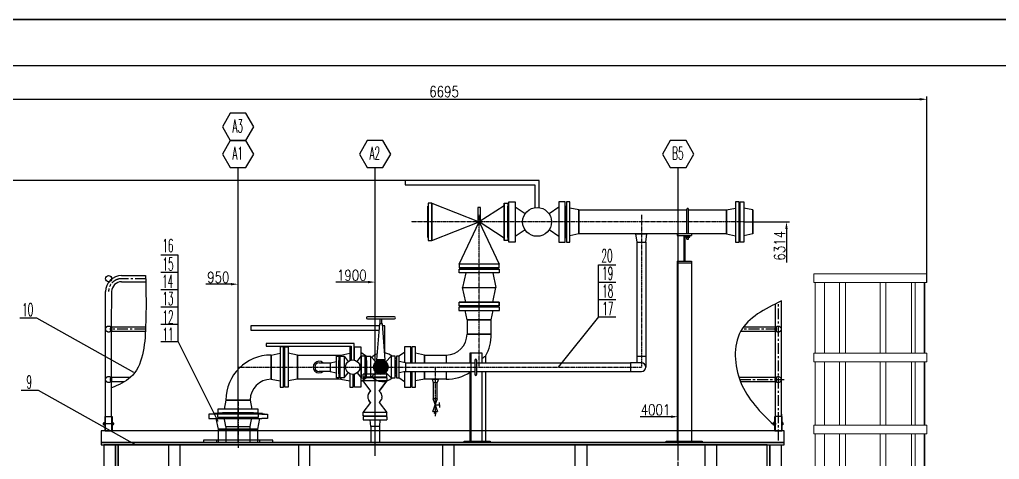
# Model space of a CAD drawing. Header units: millimetres. Extents: x -19109 to 7803, y 10081 to 29089.
# Drawn here: x -15458 to -8665, y 26039 to 29089 of the extents above; entities that cross this region are included whole.
import ezdxf
from ezdxf.enums import TextEntityAlignment as Align

# ---------------------------------------------------------------- set-up
doc = ezdxf.new("R2010")
doc.units = ezdxf.units.MM
for name, pattern in [('CENTER', [50.8, 31.75, -6.35, 6.35, -6.35]), ('CENTER2', [1.125, 0.75, -0.125, 0.125, -0.125]), ('CENTERX2', [4, 2.5, -0.5, 0.5, -0.5]), ('DASHED', [19.05, 12.7, -6.35])]:
    doc.linetypes.add(name, pattern=pattern)
for name, color, linetype in [('09图框与明细表层', 4, 'Continuous'), ('2细线层', 4, 'Continuous'), ('7标注层', 4, 'Continuous'), ('_CENTER', 1, 'CENTERX2'), ('DIM', 4, 'Continuous'), ('HATCH', 4, 'Continuous'), ('HIDDEN0', 6, 'DASHED')]:
    doc.layers.add(name, color=color, linetype=linetype)
for name, color, linetype, lineweight in [('DRAWING', 7, 'Continuous', 30), ('ST_MA_EQUI', 7, 'Continuous', 15), ('图层1', 7, 'Continuous', 30), ('实线', 7, 'Continuous', 53)]:
    doc.layers.add(name, color=color, linetype=linetype, lineweight=lineweight)
doc.styles.add('TH_GBDIM', font='romans.shx', dxfattribs={"width": 0.8, "bigfont": 'gbcbig.shx'})
doc.styles.add('残雪', font='romans.shx', dxfattribs={"width": 0.5, "bigfont": 'hztxt.shx'})
doc.dimstyles.new('TH_GBDIM', dxfattribs={"dimscale": 10, "dimtxt": 7.5, "dimasz": 5, "dimexe": 2, "dimexo": 0, "dimgap": 1.5, "dimtad": 1, "dimdec": 0, "dimzin": 0, "dimdsep": 46, "dimtxsty": 'TH_GBDIM', "dimcen": 5, "dimclrd": 130, "dimclre": 130, "dimclrt": 3, "dimadec": 0, "dimazin": 0, "dimtfac": 0.714286, "dimtdec": 0, "dimtmove": 0, "dimatfit": 3, "dimfxl": 1, "dimtzin": 0, "dimlwd": -1, "dimlwe": -1, "dimarcsym": 0})
doc.dimstyles.new('TH_GBDIM1', dxfattribs={"dimscale": 10, "dimtxt": 7.5, "dimasz": 5, "dimexe": 2, "dimexo": 0, "dimgap": 1, "dimtad": 1, "dimjust": 2, "dimdec": 0, "dimzin": 0, "dimdsep": 46, "dimtxsty": 'TH_GBDIM', "dimcen": 5, "dimse1": 1, "dimsd1": 1, "dimclrd": 130, "dimclre": 130, "dimclrt": 3, "dimadec": 0, "dimazin": 0, "dimtfac": 0.714286, "dimtdec": 0, "dimtmove": 0, "dimatfit": 3, "dimfxl": 1, "dimtzin": 0, "dimlwd": -1, "dimlwe": -1, "dimarcsym": 0})

# ---------------------------------------------------------------- blocks, each defined once
blk = doc.blocks.new('A$C440C64F4')
at = {"color": 1, "linetype": 'CENTER'}
blk.add_line((0, 282.5), (0, -36), dxfattribs=at)
at = {"lineweight": -2, "ltscale": 10}
for p, q in [((-136.5, 0), (-136.5, 93.4)), ((136.5, 0), (136.5, 93.4))]:
    blk.add_line(p, q, dxfattribs=at)
at = {"color": 0}
for p, q in [((-136.5, 93.4), (136.5, 93.4)), ((-136.5, 0), (136.5, 0))]:
    blk.add_line(p, q, dxfattribs=at)
at = {"lineweight": -2}
for points in [[(-199.1, 195.7), (-203.3, 195.7)], [(-203.3, 195.7), (-203.3, 165.9)], [(-203.3, 165.9), (-199.1, 165.9)], [(-184.8, 195.7), (-199.1, 195.7)], [(-199.1, 165.9), (-184.8, 165.9)], [(-164.9, 195.7), (-184.8, 195.7)], [(-184.8, 165.9), (-164.9, 165.9)], [(-19.9, 200), (-34.8, 200), (-49.8, 200), (-64.7, 200), (-79.6, 200), (-94.6, 200), (-109.5, 200), (-124.4, 200), (-139.3, 200), (-154.3, 200), (-169.2, 200), (-169.2, 200), (-169.2, 195.7)], [(-136.5, 195.7), (-164.9, 195.7)], [(-164.9, 165.9), (-136.5, 165.9)], [(-130.8, 93.4), (-136.5, 93.4), (-136.5, 93.4), (-150.7, 165.9)], [(-101, 195.7), (-136.5, 195.7)], [(-136.5, 165.9), (-101, 165.9)], [(-62.6, 195.7), (-101, 195.7)], [(-101, 165.9), (-62.6, 165.9)], [(-21.3, 195.7), (-62.6, 195.7)], [(-62.6, 165.9), (-21.3, 165.9)], [(21.3, 195.7), (-21.3, 195.7)], [(-21.3, 165.9), (21.3, 165.9)], [(170.6, 200), (151.6, 200), (132.5, 200), (113.5, 200), (94.4, 200), (75.4, 200), (56.3, 200), (37.3, 200), (18.2, 200), (-0.9, 200), (-19.9, 200)], [(62.6, 195.7), (21.3, 195.7)], [(21.3, 165.9), (62.6, 165.9)], [(102.4, 195.7), (62.6, 195.7)], [(62.6, 165.9), (102.4, 165.9)], [(136.5, 195.7), (102.4, 195.7)], [(102.4, 165.9), (136.5, 165.9)], [(164.9, 195.7), (136.5, 195.7)], [(136.5, 165.9), (164.9, 165.9)], [(136.5, 93.4), (150.7, 165.9)], [(183.1, 195.7), (164.9, 195.7)], [(164.9, 195.7), (184.8, 195.7)], [(164.9, 165.9), (165.2, 165.9)], [(184.8, 165.9), (164.9, 165.9)], [(198.2, 165.9), (165.2, 165.9)], [(170.6, 195.7), (170.6, 200)], [(178.3, 195.7), (198.2, 195.7)], [(184.8, 195.7), (199.1, 195.7)], [(199.1, 165.9), (184.8, 165.9)], [(199.1, 195.7), (203.3, 195.7)], [(203.3, 165.9), (199.1, 165.9)], [(203.3, 195.7), (203.3, 165.9)], [(-136.5, 0), (-136.5, 93.4)], [(-136.5, 93.4), (-130.8, 93.4)], [(-128, 93.4), (-130.8, 93.4)], [(-128, 93.4), (-116.6, 93.4)], [(-116.6, 93.4), (-128, 93.4)], [(-115.2, 93.4), (-116.6, 93.4)], [(-112.3, 93.4), (-115.2, 93.4)], [(-113.8, 93.4), (-91, 93.4)], [(-91, 93.4), (-113.8, 93.4)], [(-89.6, 93.4), (-91, 93.4)], [(-83.9, 93.4), (-89.6, 93.4)], [(-83.9, 93.4), (-70, 93.4), (-56, 93.4), (-42.1, 93.4), (-28.2, 93.4), (-14.2, 93.4), (-0.3, 93.4), (13.6, 93.4), (27.6, 93.4), (41.5, 93.4), (55.5, 93.4)], [(-27, 93.4), (-83.9, 93.4)], [(-56.9, 93.4), (-59.7, 93.4)], [(-55.5, 93.4), (-56.9, 93.4)], [(55.5, 93.4), (-27, 93.4)], [(-19.9, 93.4), (-21.3, 93.4)], [(-14.2, 93.4), (-19.9, 93.4)], [(19.9, 93.4), (14.2, 93.4)], [(22.8, 93.4), (19.9, 93.4)], [(56.9, 93.4), (52.6, 93.4)], [(64, 93.4), (56.9, 93.4)], [(64, 93.4), (83.9, 93.4)], [(83.9, 93.4), (64, 93.4)], [(89.6, 93.4), (83.9, 93.4)], [(92.4, 93.4), (89.6, 93.4)], [(92.4, 93.4), (113.8, 93.4)], [(113.8, 93.4), (92.4, 93.4)], [(115.2, 93.4), (113.8, 93.4)], [(116.6, 93.4), (115.2, 93.4)], [(116.6, 93.4), (129.4, 93.4)], [(129.4, 93.4), (116.6, 93.4)], [(130.8, 93.4), (129.4, 93.4)], [(132.2, 93.4), (130.8, 93.4)], [(132.2, 93.4), (136.5, 93.4)], [(136.5, 93.4), (132.2, 93.4)], [(136.5, 0), (136.5, 93.4)]]:
    blk.add_lwpolyline(points, dxfattribs=at)
at = {"color": 0}
blk.add_lwpolyline([(-240, 0), (240, 0), (240, 16), (-240, 16)], close=True, dxfattribs=at)
blk = doc.blocks.new('A$C57A3726A')
at = {"color": 0}
for p, q in [((2088.3, 1815.9), (1159.3, 1815.9)), ((1159.3, 1815.9), (1159.3, 1785.9)), ((1159.3, 1785.9), (2058.2, 1785.9)), ((2058.2, 1785.9), (2058.2, 1628.8)), ((2088.3, 1628.8), (2088.3, 1815.9)), ((1316.7, 1421.9), (1316.7, 1637.9)), ((1344.1, 1660.1), (1318.7, 1660.1)), ((1318.7, 1660.1), (1318.7, 1399.7)), ((1344.1, 1660.1), (1344.1, 1399.7)), ((1344.1, 1399.7), (1344.1, 1660.1)), ((1344.1, 1659.4), (1671.7, 1529.9)), ((1844.3, 1642.1), (1671.7, 1529.9)), ((1844.3, 1660.1), (1844.3, 1399.7)), ((1844.3, 1399.7), (1844.3, 1660.1)), ((1844.3, 1660.1), (1869.7, 1660.1)), ((1869.7, 1660.1), (1869.7, 1399.7)), ((1876.2, 1637.9), (1871.7, 1637.9)), ((1871.7, 1637.9), (1871.7, 1421.9)), ((1878.2, 1389.9), (1878.2, 1669.9)), ((1878.2, 1669.9), (1922.2, 1669.9)), ((1922.2, 1669.9), (1922.2, 1389.9)), ((1990.3, 1585.7), (1922.2, 1631.4)), ((2224.3, 1631.4), (2156.3, 1585.7)), ((2268.3, 1669.9), (2224.3, 1669.9)), ((2224.3, 1669.9), (2224.3, 1389.9)), ((2268.3, 1389.9), (2268.3, 1669.9)), ((2270.3, 1637.9), (2274.8, 1637.9)), ((2274.8, 1637.9), (2274.8, 1421.9)), ((2274.8, 1421.9), (2274.8, 1637.9)), ((3475.3, 1637.9), (3479.8, 1637.9)), ((3479.8, 1421.9), (3479.8, 1637.9)), ((1681.7, 1629.9), (1661.7, 1629.9)), ((1661.7, 1629.9), (1661.7, 1533.8)), ((1681.7, 1536.4), (1681.7, 1629.9)), ((2363.8, 1613.9), (2300.8, 1625.9)), ((2363.8, 1613.9), (2363.8, 1445.9)), ((2363.8, 1445.9), (2363.8, 1613.9)), ((2363.8, 1613.9), (3112.7, 1613.9)), ((3112.7, 1445.9), (3112.7, 1618.8)), ((3122.5, 1445.9), (3122.5, 1618.8)), ((3122.5, 1613.9), (3386.3, 1613.9)), ((3386.3, 1613.9), (3449.3, 1625.9)), ((3386.3, 1613.9), (3386.3, 1613.9)), ((3386.3, 1613.9), (3386.3, 1445.9)), ((3386.3, 1445.9), (3386.3, 1613.9)), ((3386.3, 1613.9), (3386.3, 1445.9)), ((3386.3, 1613.9), (3386.3, 1613.9)), ((3568.8, 1613.9), (3505.8, 1625.9)), ((3568.8, 1445.9), (3568.8, 1613.9)), ((3568.8, 1613.9), (3568.8, 1445.9)), ((1344.1, 1400.4), (1671.7, 1529.9)), ((1532.4, 1236.8), (1671.7, 1529.9)), ((1671.7, 1529.9), (1810.9, 1236.8)), ((1844.3, 1417.7), (1671.7, 1529.9)), ((1990.3, 1474.1), (1922.2, 1428.3)), ((2224.3, 1428.3), (2156.3, 1474.1)), ((2363.8, 1445.9), (2300.8, 1433.9)), ((3386.3, 1445.9), (2363.8, 1445.9)), ((2766.4, 1389.5), (2758.7, 1445.9)), ((2758.7, 1445.9), (2834, 1445.9)), ((3043.9, 1445.9), (3043.9, 1434.5)), ((3043.9, 1434.5), (3144.1, 1434.5)), ((3090.5, 1434.5), (3090.5, 1257.3)), ((3097.5, 1434.5), (3097.5, 1257.3)), ((3102.9, 1423.5), (3102.9, 1434.5)), ((3112.7, 1410.7), (3112.7, 1434.5)), ((3122.5, 1410.7), (3122.5, 1434.5)), ((3132.2, 1423.5), (3132.2, 1434.5)), ((3144.1, 1445.9), (3144.1, 1434.5)), ((3386.3, 1445.9), (3386.3, 1445.9)), ((3386.3, 1445.9), (3449.3, 1433.9)), ((3386.3, 1445.9), (3386.3, 1445.9)), ((3568.8, 1445.9), (3505.8, 1433.9)), ((3568.8, 1445.9), (3568.8, 1445.9)), ((1318.7, 1399.7), (1344.1, 1399.7)), ((1869.7, 1399.7), (1844.3, 1399.7)), ((1876.2, 1421.9), (1871.7, 1421.9)), ((1922.2, 1389.9), (1878.2, 1389.9)), ((2224.3, 1389.9), (2268.3, 1389.9)), ((2270.3, 1421.9), (2274.8, 1421.9)), ((2766.3, 598.5), (2766.4, 1389.5)), ((2826.3, 1389.5), (2826.3, 598.5)), ((3122.5, 1423.5), (3102.9, 1423.5)), ((3112.7, 1423.5), (3132.2, 1423.5)), ((3112.7, 1410.7), (3122.5, 1410.7)), ((3475.3, 1421.9), (3479.8, 1421.9)), ((3043.9, 1257.3), (3043.9, 10)), ((3043.9, 1257.3), (3144.1, 1257.3)), ((3043.9, 1245.9), (3144.1, 1245.9)), ((3144.1, 1257.3), (3144.1, 10)), ((1810.9, 1211.4), (1532.4, 1211.4)), ((1810.9, 1202.9), (1532.4, 1202.9)), ((1563.7, 1204.9), (1563.7, 1209.4)), ((1563.7, 1209.4), (1779.7, 1209.4)), ((1779.7, 1204.9), (1779.7, 1209.4)), ((1795.2, 1131.4), (1795.2, 1131.4)), ((1556.7, 1074.9), (1787.5, 1074.9)), ((1810.9, 972.4), (1532.4, 972.4)), ((1810.9, 947), (1810.9, 972.4)), ((1810.9, 972.4), (1810.9, 972.4)), ((1563.7, 940.5), (1563.7, 945)), ((1563.7, 945), (1779.7, 945)), ((1587.7, 851.5), (1575.7, 914.5)), ((1755.7, 851.5), (1767.7, 914.5)), ((1779.7, 940.5), (1779.7, 945)), ((1587.7, 851.5), (1587.7, 751.5)), ((1755.7, 851.5), (1587.7, 851.5)), ((1587.7, 851.5), (1755.7, 851.5)), ((1587.7, 851.5), (1587.7, 851.5)), ((1755.7, 751.5), (1755.7, 851.5)), ((1755.7, 851.5), (1755.7, 851.5)), ((979.7, 808.5), (88.1, 808.5)), ((88.1, 808.5), (88.1, 778.5)), ((88.1, 778.5), (977.4, 778.5)), ((1017.1, 808.5), (1002.3, 808.5)), ((1017.1, 621.4), (1017.1, 808.5)), ((1755.7, 751.5), (1587.7, 751.5)), ((1587.7, 751.5), (1755.7, 751.5)), ((805.1, 687.5), (195.1, 687.5)), ((195.1, 687.5), (195.1, 667.5)), ((805.1, 571.5), (805.1, 687.5)), ((195.1, 667.5), (785.1, 667.5)), ((229, 606.5), (292, 618.5)), ((318, 630.5), (322.5, 630.5)), ((322.5, 414.5), (322.5, 630.5)), ((411.5, 606.5), (348.5, 618.5)), ((711.5, 606.5), (774.5, 618.5)), ((785.1, 667.5), (785.1, 571.5)), ((807, 571.1), (807, 662.5)), ((807, 662.5), (851, 662.5)), ((851, 662.5), (851, 382.5)), ((890.8, 597.3), (851, 624.1)), ((1153.2, 624.1), (1113.7, 597.5)), ((1197.2, 662.5), (1153.2, 662.5)), ((1153.2, 662.5), (1153.2, 553.9)), ((1197.2, 552.5), (1197.2, 662.5)), ((1199.2, 630.5), (1203.7, 630.5)), ((1203.7, 630.5), (1203.7, 552.5)), ((1203.7, 552.5), (1203.7, 630.5)), ((1292.7, 606.5), (1229.7, 618.5)), ((1610, 620.6), (1690, 620.6)), ((1610, 552.5), (1610, 620.6)), ((1617, 10), (1617, 620.6)), ((1690, 620.6), (1690, 552.5)), ((229, 606.5), (229, 606.5)), ((229, 606.5), (229, 438.5)), ((229, 438.5), (229, 606.5)), ((229, 606.5), (229, 438.5)), ((229, 606.5), (229, 606.5)), ((411.5, 438.5), (411.5, 606.5)), ((411.5, 606.5), (411.5, 438.5)), ((561.5, 552.5), (637.5, 552.5)), ((637.5, 552.5), (681.5, 561.5)), ((637.5, 552.5), (637.5, 492.5)), ((637.5, 552.5), (637.5, 492.5)), ((681.5, 483.5), (681.5, 561.5)), ((701.5, 568.5), (706, 568.5)), ((706, 568.5), (706, 476.5)), ((708, 447.5), (708, 597.5)), ((708, 597.5), (736, 597.5)), ((736, 597.5), (736, 447.5)), ((736, 597.5), (764.2, 561.8)), ((826.1, 561.8), (854.3, 597.5)), ((882.3, 597.5), (854.3, 597.5)), ((854.3, 597.5), (854.3, 447.5)), ((882.3, 447.5), (882.3, 597.5)), ((884.3, 568.5), (888.8, 568.5)), ((884.3, 476.5), (884.3, 568.5)), ((888.8, 568.5), (888.8, 476.5)), ((890.8, 447.5), (890.8, 597.5)), ((890.8, 597.5), (918.8, 597.5)), ((918.8, 597.5), (918.8, 447.5)), ((918.8, 597.5), (955.7, 558.7)), ((919.1, 578.3), (918.8, 578.5)), ((946, 546), (946, 499)), ((951, 553.6), (951, 491.4)), ((956, 559.1), (956, 485.9)), ((1021, 572.2), (961, 572.2)), ((961, 572.2), (961, 559.7)), ((961, 563.1), (961, 481.9)), ((966, 566.3), (966, 478.7)), ((971, 568.7), (971, 476.3)), ((976, 570.5), (976, 474.5)), ((981, 571.7), (981, 473.3)), ((986, 572.3), (986, 472.7)), ((991, 572.5), (991, 472.5)), ((996, 572.2), (996, 472.8)), ((1001, 571.3), (1001, 473.7)), ((1006, 569.9), (1006, 475.1)), ((1011, 567.9), (1011, 477.1)), ((1016, 565.3), (1016, 479.7)), ((1021, 559.7), (1021, 572.2)), ((1021, 561.8), (1021, 483.2)), ((1024.6, 558.7), (1061.4, 597.5)), ((1026, 557.3), (1026, 487.7)), ((1031, 551.3), (1031, 493.7)), ((1089.4, 597.5), (1061.4, 597.5)), ((1061.4, 597.5), (1061.4, 447.5)), ((1089.4, 447.5), (1089.4, 597.5)), ((1097.9, 586.9), (1089.4, 581.2)), ((1095.9, 568.5), (1091.4, 568.5)), ((1091.4, 568.5), (1091.4, 476.5)), ((1115.9, 483.5), (1115.9, 561.5)), ((1159.9, 552.5), (1115.9, 561.5)), ((1159.9, 552.5), (1159.9, 492.5)), ((1159.9, 552.5), (1159.9, 492.5)), ((1159.9, 552.5), (1640.9, 552.5)), ((1292.7, 606.5), (1292.7, 552.5)), ((1442.7, 606.5), (1442.7, 552.5)), ((1640.9, 571), (1640.9, 470.7)), ((1654.3, 571), (1654.3, 470.7)), ((1654.3, 552.5), (2720.3, 552.5)), ((1716.2, 600.5), (1716.2, 552.5)), ((2796.3, 552.5), (2720.3, 552.5)), ((2720.3, 552.5), (2720.3, 492.5)), ((2766.3, 552.5), (2766.3, 598.5)), ((2766.3, 598.5), (2826.3, 598.5)), ((2826.3, 598.5), (2826.3, 522.5)), ((637.5, 492.5), (561.5, 492.5)), ((637.5, 492.5), (681.5, 483.5)), ((706, 476.5), (701.5, 476.5)), ((736, 447.5), (764.2, 483.2)), ((826.1, 483.2), (854.3, 447.5)), ((888.8, 476.5), (884.3, 476.5)), ((918.8, 447.5), (955.7, 486.3)), ((1024.6, 486.3), (1061.4, 447.5)), ((1036, 542.4), (1036, 502.6)), ((1091.4, 476.5), (1095.9, 476.5)), ((1159.9, 492.5), (1115.9, 483.5)), ((1153.2, 491.1), (1153.2, 382.5)), ((1159.9, 492.5), (1640.9, 492.5)), ((1197.2, 382.5), (1197.2, 492.5)), ((1203.7, 492.5), (1203.7, 414.5)), ((1203.7, 414.5), (1203.7, 492.5)), ((1292.7, 492.5), (1292.7, 438.5)), ((1442.7, 492.5), (1442.7, 438.5)), ((1610, 10), (1610, 492.5)), ((1654.3, 492.5), (2720.3, 492.5)), ((1690, 492.5), (1690, 10)), ((1716.2, 492.5), (1716.2, 10)), ((2720.3, 492.5), (2796.3, 492.5)), ((229, 438.5), (229, 438.5)), ((229, 438.5), (292, 426.5)), ((229, 438.5), (229, 438.5)), ((318, 414.5), (322.5, 414.5)), ((411.5, 438.5), (348.5, 426.5)), ((411.5, 438.5), (411.5, 438.5)), ((736, 447.5), (708, 447.5)), ((711.5, 438.5), (774.5, 426.5)), ((800.5, 472.8), (800.5, 414.5)), ((805, 414.5), (800.5, 414.5)), ((807, 382.5), (807, 473.9)), ((890.8, 447.7), (851, 420.9)), ((854.3, 447.5), (882.3, 447.5)), ((918.8, 447.5), (890.8, 447.5)), ((919.1, 466.7), (918.8, 466.5)), ((1061.4, 447.5), (1089.4, 447.5)), ((1097.9, 458.1), (1089.4, 463.8)), ((1153.2, 420.9), (1113.7, 447.5)), ((1199.2, 414.5), (1203.7, 414.5)), ((1292.7, 438.5), (1229.7, 426.5)), ((1345.7, 438.5), (1353.9, 415.2)), ((1345.7, 438.5), (1389.6, 438.5)), ((1353.9, 415.2), (1381.4, 415.2)), ((1353.9, 415.2), (1353.9, 305.2)), ((1380.9, 305.2), (1380.9, 415.2)), ((1389.6, 438.5), (1381.4, 415.2)), ((851, 382.5), (807, 382.5)), ((1153.2, 382.5), (1197.2, 382.5)), ((-84, 293.5), (-96, 230.5)), ((-84, 293.5), (84, 293.5)), ((84, 293.5), (-84, 293.5)), ((-84, 293.5), (-84, 293.5)), ((84, 293.5), (96, 230.5)), ((84, 293.5), (84, 293.5)), ((1350.9, 305.2), (1383.9, 305.2)), ((1350.9, 305.2), (1383.9, 215.2)), ((1350.9, 215.2), (1383.9, 305.2)), ((1353.9, 305.2), (1380.9, 305.2)), ((1396.3, 260.2), (1396.3, 278.4)), ((1350.9, 215.2), (1383.9, 215.2)), ((1361.5, 201.9), (1367.7, 215.2)), ((1367.4, 260.2), (1396.3, 260.2)), ((1373.8, 201.9), (1367.7, 215.2)), ((1396.3, 260.2), (1396.3, 241.9)), ((-84, 111), (-96, 174)), ((84, 111), (96, 174)), ((1367.7, 201.9), (1361.5, 201.9)), ((1367.4, 201.9), (1373.6, 201.9)), ((-84, 111), (84, 111)), ((-84, 111), (-84, 0)), ((84, 0), (84, 111)), ((-84, 0), (84, 0)), ((1690, 0), (1610, 0)), ((1627.2, 0), (1690, 0)), ((3043.9, 0), (3144.1, 0))]:
    blk.add_line(p, q, dxfattribs=at)
for points in [[(1316.7, 1637.9), (1316.7, 1421.9), (1318.7, 1421.9), (1318.7, 1637.9)], [(1871.7, 1637.9), (1871.7, 1421.9), (1869.7, 1421.9), (1869.7, 1637.9)], [(1878.2, 1421.9), (1878.2, 1637.9), (1876.2, 1637.9), (1876.2, 1421.9)], [(2268.3, 1421.9), (2268.3, 1637.9), (2270.3, 1637.9), (2270.3, 1421.9)], [(2276.8, 1669.9), (2276.8, 1389.9), (2300.8, 1389.9), (2300.8, 1669.9)], [(3473.3, 1389.9), (3473.3, 1669.9), (3449.3, 1669.9), (3449.3, 1389.9)], [(3473.3, 1421.9), (3473.3, 1637.9), (3475.3, 1637.9), (3475.3, 1421.9)], [(3481.8, 1421.9), (3481.8, 1637.9), (3479.8, 1637.9), (3479.8, 1421.9)], [(3481.8, 1389.9), (3481.8, 1669.9), (3505.8, 1669.9), (3505.8, 1389.9)], [(1532.4, 1211.4), (1810.9, 1211.4), (1810.9, 1236.8), (1532.4, 1236.8)], [(1532.4, 1202.9), (1810.9, 1202.9), (1810.9, 1177.5), (1532.4, 1177.5)], [(1779.7, 1209.4), (1563.7, 1209.4), (1563.7, 1211.4), (1779.7, 1211.4)], [(1779.7, 1204.9), (1563.7, 1204.9), (1563.7, 1202.9), (1779.7, 1202.9)], [(1532.4, 972.4), (1810.9, 972.4), (1810.9, 947), (1532.4, 947)], [(1811.7, 938.5), (1531.7, 938.5), (1531.7, 914.5), (1811.7, 914.5)], [(1779.7, 945), (1563.7, 945), (1563.7, 947), (1779.7, 947)], [(1779.7, 938.5), (1563.7, 938.5), (1563.7, 940.5), (1779.7, 940.5)], [(316, 382.5), (316, 662.5), (292, 662.5), (292, 382.5)], [(316, 414.5), (316, 630.5), (318, 630.5), (318, 414.5)], [(324.5, 414.5), (324.5, 630.5), (322.5, 630.5), (322.5, 414.5)], [(324.5, 382.5), (324.5, 662.5), (348.5, 662.5), (348.5, 382.5)], [(681.5, 447.5), (681.5, 597.5), (699.5, 597.5), (699.5, 447.5)], [(699.5, 476.5), (699.5, 568.5), (701.5, 568.5), (701.5, 476.5)], [(708, 476.5), (708, 568.5), (706, 568.5), (706, 476.5)], [(884.3, 476.5), (884.3, 568.5), (882.3, 568.5), (882.3, 476.5)], [(888.8, 476.5), (888.8, 568.5), (890.8, 568.5), (890.8, 476.5)], [(1091.4, 476.5), (1091.4, 568.5), (1089.4, 568.5), (1089.4, 476.5)], [(1097.9, 476.5), (1097.9, 568.5), (1095.9, 568.5), (1095.9, 476.5)], [(1115.9, 447.5), (1115.9, 597.5), (1097.9, 597.5), (1097.9, 447.5)], [(-140, 206.5), (140, 206.5), (140, 230.5), (-140, 230.5)], [(-108, 206.5), (108, 206.5), (108, 204.5), (-108, 204.5)], [(-108, 204.5), (108, 204.5), (108, 200), (-108, 200)], [(-140, 198), (140, 198), (140, 174), (-140, 174)], [(-108, 198), (108, 198), (108, 200), (-108, 200)], [(-150, 0), (150, 0), (150, 16), (-150, 16)], [(2969, 10), (3219, 10), (3219, 0), (2969, 0)]]:
    blk.add_lwpolyline(points, close=True, dxfattribs=at)
for points in [[(2826.3, 1389.5), (2834, 1445.9)], [(2766.4, 1389.5), (2826.3, 1389.5)], [(1578.5, 1177.5), (1556.7, 1074.9)], [(1765.7, 1177.5), (1787.5, 1074.9)], [(1578.5, 972.4), (1556.7, 1074.9)], [(1765.7, 972.4), (1787.5, 1074.9)], [(1809.2, 947), (1810.9, 947)], [(785.1, 662.5), (774.5, 662.5), (774.5, 568)], [(807, 571.1), (807, 630.5), (805.1, 630.5)], [(1197.2, 552.5), (1197.2, 630.5), (1199.2, 630.5), (1199.2, 552.5)], [(1229.7, 552.5), (1229.7, 662.5), (1205.7, 662.5), (1205.7, 552.5)], [(711.5, 447.5), (711.5, 438.5), (411.5, 438.5), (411.5, 606.5), (711.5, 606.5), (711.5, 597.5)], [(1292.7, 552.5), (1292.7, 606.5), (1442.7, 606.5), (1442.7, 552.5)], [(774.5, 477), (774.5, 382.5), (798.5, 382.5), (798.5, 472.6)], [(1199.2, 492.5), (1199.2, 414.5), (1197.2, 414.5), (1197.2, 492.5)], [(1205.7, 492.5), (1205.7, 382.5), (1229.7, 382.5), (1229.7, 492.5)], [(1442.7, 492.5), (1442.7, 438.5), (1292.7, 438.5), (1292.7, 492.5)], [(800.5, 472.8), (800.5, 414.5), (798.5, 414.5), (798.5, 472.6)], [(805, 473.5), (805, 414.5), (807, 414.5), (807, 473.9)], [(1610, 10), (1748.6, 10), (1748.6, 0), (1568.6, 0), (1568.6, 10), (1610, 10)]]:
    blk.add_lwpolyline(points, dxfattribs=at)
at = {"color": 0, "flags": 128}
for points in [[(915.3, 871.2), (896.6, 871.2), (891.6, 869.1), (889.5, 863.9), (891.6, 858.8), (896.6, 856.7), (1085.4, 856.7), (1090.4, 858.8), (1092.5, 863.9), (1090.4, 869.1), (1085.4, 871.2), (915.3, 871.2)], [(1021, 572.2), (1001.1, 823.3), (980.9, 823.3), (961, 572.2)], [(984.3, 823.3), (984.3, 856.7)], [(997.7, 823.3), (997.7, 856.7)]]:
    blk.add_lwpolyline(points, dxfattribs=at)
at = {"color": 0}
for centre, radius in [((2073.3, 1529.9), 100), ((795.1, 522.5), 50), ((990.1, 522.5), 50)]:
    blk.add_circle(centre, radius, dxfattribs=at)
for centre, radius, start, end in [((3117.6, 1618.8), 4.89, 0, 180), ((1442.7, 751.5), 145, 270, 0), ((1442.7, 751.5), 313, 330.9035, 0), ((1002.1, 522.5), 100, 112.14963, 138.54189), ((1002.1, 522.5), 100, 48.59038, 81.37307), ((229, 293.5), 313, 90, 180), ((561.5, 522.5), 40.5, 47.79455, 312.20545), ((561.5, 522.5), 30, 90, 270), ((1002.1, 522.5), 100, 27.38711, 29.12236), ((1647.6, 571), 6.7, 0, 180), ((2796.3, 522.5), 30, 270, 90), ((1002.1, 522.5), 100, 330.87764, 332.61289), ((1442.7, 751.5), 313, 270, 302.31633), ((2796.3, 522.5), 30, 270, 0), ((229, 293.5), 145, 90, 180), ((1002.1, 522.5), 100, 221.45811, 311.40962), ((1647.6, 470.7), 6.7, 180, 0)]:
    blk.add_arc(centre, radius, start, end, dxfattribs=at)
blk.add_open_spline([(1690, 583.8), (1698.5, 589.2), (1707.3, 594.2), (1716.2, 599.3)], degree=3, dxfattribs=at)
at = {"layer": '7标注层', "color": 1, "linetype": 'CENTER2'}
for p, q in [((1671.7, 522.5), (1671.7, 1579.9)), ((2796.3, 1579.9), (2796.3, 522.5)), ((3504, 1529.9), (1199.7, 1529.9)), ((0, 522.5), (2796.3, 522.5)), ((0, 35.1), (0, 522.5)), ((1367.7, 522.5), (1367.7, 183))]:
    blk.add_line(p, q, dxfattribs=at)
blk = doc.blocks.new('A$C3F970D46')
at = {"color": 0, "ltscale": 10}
blk.add_line((-83.2, 455), (81.8, 455), dxfattribs=at)
at = {"lineweight": -3}
for p, q in [((-83.2, 449.5), (81.8, 449.5)), ((81.8, 449.5), (81.8, 449.5)), ((81.8, 449.5), (81.8, 427.7)), ((34.1, 351.4), (28.6, 355.5)), ((34.1, 351.4), (34.1, 351.4)), ((40.9, 344.5), (34.1, 351.4)), ((40.9, 344.5), (40.9, 344.5)), ((45, 336.4), (40.9, 344.5)), ((-50.5, 317.3), (-50.5, 317.3)), ((-50.5, 317.3), (-49.1, 307.7)), ((-35.5, 281.8), (-42.3, 290)), ((-35.5, 281.8), (-35.5, 281.8)), ((45, 336.4), (45, 336.4)), ((47.7, 326.8), (45, 336.4)), ((47.7, 307.7), (45, 298.2)), ((45, 298.2), (45, 298.2)), ((47.7, 326.8), (47.7, 326.8))]:
    blk.add_line(p, q, dxfattribs=at)
at = {"lineweight": -3, "ltscale": 10}
for p, q in [((47.7, 322.7), (47.7, 311.8)), ((-30, 110), (-30, 0)), ((30, 110), (30, 0)), ((-30, 0), (30, 0))]:
    blk.add_line(p, q, dxfattribs=at)
at = {"lineweight": -3}
for points in [[(-83.2, 455), (-83.2, 474.4)], [(-77.7, 474.4), (-83.2, 474.4)], [(-77.7, 449.5), (-83.2, 449.5), (-83.2, 449.5), (-83.2, 427.7)], [(-30, 355.5), (-83.2, 427.7)], [(-66.8, 427.7), (-83.2, 427.7)], [(-64.1, 474.4), (-77.7, 474.4)], [(-64.1, 427.7), (-66.8, 427.7)], [(-42.3, 474.4), (-64.1, 474.4)], [(-61.4, 427.7), (-64.1, 427.7)], [(60, 427.7), (47.9, 427.7), (35.7, 427.7), (23.6, 427.7), (11.5, 427.7), (-0.7, 427.7), (-12.8, 427.7), (-25, 427.7), (-37.1, 427.7), (-49.2, 427.7), (-61.4, 427.7)], [(-55.9, 455), (-55.9, 449.5)], [(-15, 474.4), (-42.3, 474.4)], [(13.6, 474.4), (-15, 474.4)], [(40.9, 474.4), (13.6, 474.4)], [(28.6, 356.8), (81.8, 427.7), (81.8, 427.7), (76.4, 427.7)], [(79.3, 424.3), (28.6, 355.5)], [(62.7, 474.4), (40.9, 474.4)], [(54.5, 449.5), (54.5, 455)], [(62.7, 427.7), (60, 427.7)], [(76.4, 474.4), (62.7, 474.4)], [(64.1, 427.7), (62.7, 427.7)], [(73.6, 427.7), (64.1, 427.7)], [(76.4, 427.7), (73.6, 427.7)], [(81.8, 474.4), (76.4, 474.4)], [(76.4, 427.7), (77.7, 427.7)], [(81.8, 455), (81.8, 474.4)], [(-30, 355.5), (-37.6, 349.5), (-43.3, 342.4), (-47.3, 334.5), (-49.6, 325.8), (-50.2, 316.9), (-49.2, 307.9), (-46.6, 299), (-42.5, 290.6), (-37, 283), (-30, 276.4)], [(-42.3, 344.5), (-46.4, 336.4)], [(-30, 355.5), (-35.5, 351.4)], [(-79.1, 206.8), (-83.2, 206.8), (-83.2, 206.8), (-30, 276.4)], [(-49.1, 326.8), (-50.5, 317.3)], [(-46.4, 336.4), (-49.1, 326.8)], [(-49.1, 307.7), (-46.4, 298.2)], [(-46.4, 298.2), (-42.3, 290)], [(-35.5, 281.8), (-30, 276.4)], [(28.6, 277.7), (34.1, 281.8)], [(28.6, 277.7), (81.8, 206.8), (81.8, 206.8), (76.4, 206.8)], [(34.1, 281.8), (40.9, 290)], [(40.9, 290), (45, 298.2)], [(47.7, 322.7), (47.7, 326.8)], [(47.7, 307.7), (47.7, 311.8)], [(-77.7, 185), (-83.2, 185), (-83.2, 185), (-83.2, 206.8)], [(-77.7, 206.8), (-79.1, 206.8)], [(-76.4, 206.8), (-77.7, 206.8)], [(-66.8, 206.8), (-76.4, 206.8)], [(-64.1, 206.8), (-66.8, 206.8)], [(-61.4, 206.8), (-64.1, 206.8)], [(60, 206.8), (47.9, 206.8), (35.7, 206.8), (23.6, 206.8), (11.5, 206.8), (-0.7, 206.8), (-12.8, 206.8), (-25, 206.8), (-37.1, 206.8), (-49.2, 206.8), (-61.4, 206.8)], [(-15, 206.8), (-17.7, 206.8)], [(-10.9, 206.8), (-15, 206.8)], [(13.6, 206.8), (9.5, 206.8)], [(15, 206.8), (13.6, 206.8)], [(62.7, 206.8), (60, 206.8)], [(64.1, 206.8), (62.7, 206.8)], [(73.6, 206.8), (64.1, 206.8)], [(76.4, 206.8), (73.6, 206.8)], [(76.4, 185), (81.8, 185), (81.8, 185), (81.8, 206.8)], [(76.4, 206.8), (77.7, 206.8)], [(-77.7, 179.5), (-83.2, 179.5)], [(-83.2, 179.5), (-83.2, 157.7), (-83.2, 157.7), (-77.7, 157.7)], [(-77.7, 185), (-64.1, 185)], [(-64.1, 179.5), (-77.7, 179.5)], [(-77.7, 157.7), (-64.1, 157.7)], [(-64.1, 185), (-42.3, 185)], [(-42.3, 179.5), (-64.1, 179.5)], [(-64.1, 157.7), (-42.3, 157.7)], [(-55.9, 185), (-55.9, 179.5)], [(-42.3, 185), (-15, 185)], [(-15, 179.5), (-42.3, 179.5)], [(-42.3, 157.7), (-15, 157.7)], [(32.7, 157.7), (30, 110), (30, 110), (24, 110), (18, 110), (12, 110), (6, 110), (0, 110), (-6, 110), (-12, 110), (-18, 110), (-24, 110), (-30, 110), (-30, 110), (-34.1, 157.7)], [(-15, 185), (13.6, 185)], [(13.6, 179.5), (-15, 179.5)], [(-15, 157.7), (13.6, 157.7)], [(13.6, 185), (40.9, 185)], [(40.9, 179.5), (13.6, 179.5)], [(13.6, 157.7), (40.9, 157.7)], [(40.9, 185), (62.7, 185)], [(62.7, 179.5), (40.9, 179.5)], [(40.9, 157.7), (62.7, 157.7)], [(54.5, 179.5), (54.5, 185)], [(62.7, 185), (76.4, 185)], [(76.4, 179.5), (62.7, 179.5)], [(62.7, 157.7), (76.4, 157.7)], [(76.4, 179.5), (81.8, 179.5), (81.8, 179.5), (81.8, 157.7)], [(76.4, 157.7), (81.8, 157.7)]]:
    blk.add_lwpolyline(points, dxfattribs=at)
at = {"layer": '_CENTER', "lineweight": -3, "ltscale": 30}
blk.add_line((0, -92.6), (0, 586.4), dxfattribs=at)
blk = doc.blocks.new('A$C6CE23203')
at = {"layer": 'ST_MA_EQUI'}
for p, q in [((775, 5644), (-10, 5644)), ((-10, 5584), (-10, 5644)), ((775, 5584), (775, 5644)), ((775, 5584), (-10, 5584)), ((0, 5584), (0, 5094)), ((65, 5584), (65, 5094)), ((170, 5584), (170, 5094)), ((210, 5584), (210, 5094)), ((451.9, 5094), (451.9, 5584)), ((491.2, 5094), (491.2, 5584)), ((668.7, 5094), (668.7, 5584)), ((694.4, 5094), (694.4, 5584)), ((755, 5094), (755, 5584)), ((760, 5094), (760, 5584)), ((-10, 5034), (-10, 5094)), ((-10, 5034), (-10, 5094)), ((775, 5094), (-10, 5094)), ((-10, 5034), (-10, 5094)), ((775, 5034), (-10, 5034)), ((0, 5034), (0, 4594)), ((65, 5034), (65, 4594)), ((170, 5034), (170, 4594)), ((210, 5034), (210, 4594)), ((451.9, 4594), (451.9, 5034)), ((491.2, 4594), (491.2, 5034)), ((668.7, 4594), (668.7, 5034)), ((694.4, 4594), (694.4, 5034)), ((755, 4594), (755, 5034)), ((760, 4594), (760, 5034)), ((775, 5034), (775, 5094)), ((-10, 4534), (-10, 4594)), ((775, 4594), (-10, 4594)), ((775, 4534), (775, 4594)), ((775, 4534), (-10, 4534)), ((0, 4534), (0, 4294)), ((65, 4534), (65, 4094)), ((170, 4534), (170, 4094)), ((210, 4534), (210, 4094)), ((451.9, 4094), (451.9, 4534)), ((491.2, 4094), (491.2, 4534)), ((668.7, 4094), (668.7, 4534)), ((694.4, 4094), (694.4, 4534)), ((755, 4094), (755, 4534)), ((760, 4094), (760, 4534))]:
    blk.add_line(p, q, dxfattribs=at)
blk = doc.blocks.new('A$C45197EE7')
at = {"color": 0}
blk.add_line((-24, 0), (24, 0), dxfattribs=at)
at = {"lineweight": -3, "ltscale": 10}
blk.add_open_spline([(256.9, 1077), (259.4, 962.8), (264.6, 730.9), (233, 391), (69.3, 319.7), (21.2, 299.2)], degree=3, knots=[0, 0, 0, 0, 354.608797, 719.850157, 870.33155, 870.33155, 870.33155, 870.33155], dxfattribs=at)
at = {"layer": '_CENTER', "lineweight": -3, "ltscale": 30}
for p, q in [((258.6, 1056), (90.2, 1056)), ((253.9, 706), (11.4, 706)), ((39.5, 50), (-44.9, 50))]:
    blk.add_line(p, q, dxfattribs=at)
at = {"layer": '_CENTER', "lineweight": -2, "ltscale": 30}
blk.add_line((39.5, 50), (-44.9, 50), dxfattribs=at)
at = {"layer": '_CENTER', "lineweight": -3, "ltscale": 30}
blk.add_arc((90.2, 966), 90, 90, 180, dxfattribs=at)
at = {"layer": 'DIM', "color": 0, "lineweight": -3}
blk.add_line((24, 100), (24, 0), dxfattribs=at)
at = {"layer": 'DIM', "color": 0, "lineweight": -2}
blk.add_line((24, 100), (24, 0), dxfattribs=at)
at = {"layer": 'DRAWING', "lineweight": -3, "ltscale": 5}
for p, q in [((-24, 0), (-24, 100)), ((-24, 100), (24, 100))]:
    blk.add_line(p, q, dxfattribs=at)
at = {"layer": 'DRAWING', "lineweight": -2, "ltscale": 5}
blk.add_line((-24, 0), (-24, 100), dxfattribs=at)
at = {"layer": 'DRAWING', "lineweight": -3, "ltscale": 5}
blk.add_arc((90.2, 966), 111, 90, 180, dxfattribs=at)
at = {"layer": 'DRAWING', "lineweight": -3}
blk.add_arc((30.1, 706), 18.7, 118.29777, 241.70223, dxfattribs=at)
at = {"layer": 'HATCH', "lineweight": -3}
for p, q in [((-32.9, 54.4), (-38.4, 54.4)), ((-32.9, 45.6), (-38.4, 45.6))]:
    blk.add_line(p, q, dxfattribs=at)
at = {"layer": 'HATCH', "lineweight": -2}
for p, q in [((-32.9, 54.4), (-38.4, 54.4)), ((-32.9, 45.6), (-38.4, 45.6))]:
    blk.add_line(p, q, dxfattribs=at)
at = {"layer": 'HIDDEN0', "color": 6, "lineweight": -3, "ltscale": 80}
for p, q in [((-21, 0), (-21, 100)), ((21, 100), (21, 0))]:
    blk.add_line(p, q, dxfattribs=at)
at = {"layer": 'HIDDEN0', "color": 6, "lineweight": -2, "ltscale": 80}
for p, q in [((-21, 0), (-21, 100)), ((21, 100), (21, 0))]:
    blk.add_line(p, q, dxfattribs=at)
at = {"layer": 'HIDDEN0', "color": 6, "lineweight": -3, "ltscale": 80}
for centre in [(0.2, 706.7), (0.2, 356.7)]:
    blk.add_circle(centre, 21, dxfattribs=at)
at = {"layer": '图层1', "lineweight": -3}
for p, q in [((90.2, 1077), (256.9, 1077)), ((90.2, 1035), (260.3, 1035)), ((-20.8, 789.1), (-20.8, 966)), ((21.2, 722.4), (21.4, 971.7)), ((-20.8, 688.9), (-20.8, 789.1)), ((-20.8, 339.1), (-20.8, 688.9)), ((21, 722.4), (256.9, 722.4)), ((250.4, 689.5), (21.2, 689.5)), ((21.2, 689.1), (21.2, 689.5)), ((21.2, 372.4), (21.2, 688.9)), ((21, 372.4), (152.5, 372.4)), ((-20.8, 100.6), (-20.8, 339.5)), ((106.1, 339.5), (21.2, 339.5)), ((21.2, 339.1), (21.2, 339.5)), ((21.2, 100), (21.2, 338.9))]:
    blk.add_line(p, q, dxfattribs=at)
blk.add_circle((0.2, 1056), 21, dxfattribs=at)
for centre, radius, start, end in [((90.2, 966), 69, 90, 180), ((30.1, 356), 18.7, 118.29777, 241.70223)]:
    blk.add_arc(centre, radius, start, end, dxfattribs=at)
at = {"layer": '实线', "lineweight": -3}
for p, q in [((-37.8, 55), (-38.4, 54.4)), ((-38.4, 54.4), (-38.4, 45.6)), ((-38.4, 45.6), (-37.8, 45)), ((-32.9, 55), (-37.8, 55)), ((-37.8, 55), (-37.8, 45)), ((-37.8, 45), (-32.9, 45)), ((-32.9, 56.5), (-32.9, 43.5)), ((-32.2, 58.7), (-24.7, 58.7)), ((-32.2, 54.4), (-24.7, 54.4)), ((-32.2, 45.6), (-24.7, 45.6)), ((-32.2, 41.3), (-24.7, 41.3)), ((-24, 56.5), (-24, 43.5)), ((30.1, 58.7), (24, 58.7)), ((24, 58.7), (24, 41.3)), ((30.1, 54.4), (24, 54.4)), ((30.1, 45.6), (24, 45.6)), ((30.1, 41.3), (24, 41.3)), ((30.8, 56.5), (30.8, 43.5))]:
    blk.add_line(p, q, dxfattribs=at)
at = {"layer": '实线', "lineweight": -2}
for p, q in [((-37.8, 55), (-38.4, 54.4)), ((-38.4, 54.4), (-38.4, 45.6)), ((-38.4, 45.6), (-37.8, 45)), ((-32.9, 55), (-37.8, 55)), ((-37.8, 55), (-37.8, 45)), ((-37.8, 45), (-32.9, 45)), ((-32.9, 56.5), (-32.9, 43.5)), ((-32.2, 58.7), (-24.7, 58.7)), ((-32.2, 54.4), (-24.7, 54.4)), ((-32.2, 45.6), (-24.7, 45.6)), ((-32.2, 41.3), (-24.7, 41.3)), ((-24, 56.5), (-24, 43.5)), ((30.1, 58.7), (24, 58.7)), ((24, 58.7), (24, 41.3)), ((30.1, 54.4), (24, 54.4)), ((30.1, 45.6), (24, 45.6)), ((30.1, 41.3), (24, 41.3)), ((30.8, 56.5), (30.8, 43.5))]:
    blk.add_line(p, q, dxfattribs=at)
at = {"layer": '实线', "lineweight": -3}
for centre, radius, start, end in [((-29, 56.5), 3.86, 145.61575, 214.38425), ((-18.4, 50), 14.4, 162.41205, 197.58795), ((-29, 43.5), 3.86, 145.61575, 214.38425), ((-27.9, 56.5), 3.86, 325.61575, 34.38425), ((-38.4, 50), 14.4, 342.41205, 17.58795), ((-27.9, 43.5), 3.86, 325.61575, 34.38425), ((26.9, 56.5), 3.86, 325.61575, 34.38425), ((16.3, 50), 14.4, 342.41205, 17.58795), ((26.9, 43.5), 3.86, 325.61575, 34.38425)]:
    blk.add_arc(centre, radius, start, end, dxfattribs=at)
at = {"layer": '实线', "lineweight": -2}
for centre, radius, start, end in [((-29, 56.5), 3.86, 145.61575, 214.38425), ((-18.4, 50), 14.4, 162.41205, 197.58795), ((-29, 43.5), 3.86, 145.61575, 214.38425), ((-27.9, 56.5), 3.86, 325.61575, 34.38425), ((-38.4, 50), 14.4, 342.41205, 17.58795), ((-27.9, 43.5), 3.86, 325.61575, 34.38425), ((26.9, 56.5), 3.86, 325.61575, 34.38425), ((16.3, 50), 14.4, 342.41205, 17.58795), ((26.9, 43.5), 3.86, 325.61575, 34.38425)]:
    blk.add_arc(centre, radius, start, end, dxfattribs=at)
blk = doc.blocks.new('A$C7F5F2304')
at = {"color": 0}
blk.add_line((-24, 0), (24, 0), dxfattribs=at)
at = {"lineweight": -3, "ltscale": 10}
blk.add_spline([(21, 901.2), (-262.2, 689.5), (-262.2, 339.5), (-32.2, 41.3)], degree=3, dxfattribs=at)
at = {"layer": '_CENTER', "lineweight": -3, "ltscale": 30}
for p, q in [((0, -65.9), (0, 890.9)), ((-11.1, 706), (-252.5, 706)), ((-266.7, 356), (40.5, 356))]:
    blk.add_line(p, q, dxfattribs=at)
at = {"layer": 'DIM', "color": 0, "lineweight": -3}
blk.add_line((21, 116), (21, 100), dxfattribs=at)
at = {"layer": 'DRAWING', "lineweight": -3}
blk.add_arc((-29.9, 706), 18.7, 298.29777, 61.70223, dxfattribs=at)
at = {"layer": 'HIDDEN0', "color": 6, "lineweight": -3, "ltscale": 80}
for p, q in [((24, 100), (-24, 100)), ((-21, 0), (-21, 100)), ((21, 100), (21, 0)), ((-37.8, 55), (-38.4, 54.4)), ((-32.9, 54.4), (-38.4, 54.4)), ((-38.4, 45.6), (-37.8, 45)), ((-32.9, 45.6), (-38.4, 45.6)), ((-32.9, 55), (-37.8, 55)), ((-37.8, 55), (-37.8, 45)), ((-37.8, 45), (-32.9, 45)), ((-32.9, 56.5), (-32.9, 43.5)), ((-32.2, 58.7), (-24.7, 58.7)), ((-32.2, 54.4), (-24.7, 54.4)), ((-32.2, 45.6), (-24.7, 45.6)), ((-32.2, 41.3), (-24.7, 41.3)), ((-24, 56.5), (-24, 43.5)), ((-18.9, 54.4), (-18.9, 45.6)), ((30.1, 58.7), (24, 58.7)), ((24, 58.7), (24, 41.3)), ((30.1, 54.4), (24, 54.4)), ((30.1, 45.6), (24, 45.6)), ((30.1, 41.3), (24, 41.3)), ((30.8, 56.5), (30.8, 43.5))]:
    blk.add_line(p, q, dxfattribs=at)
for centre in [(-1.5, 706), (-1.5, 356)]:
    blk.add_circle(centre, 21, dxfattribs=at)
for centre, radius, start, end in [((-29, 56.5), 3.86, 145.61575, 214.38425), ((-18.4, 50), 14.4, 162.41205, 197.58795), ((-29, 43.5), 3.86, 145.61575, 214.38425), ((-27.9, 56.5), 3.86, 325.61575, 34.38425), ((-38.4, 50), 14.4, 342.41205, 17.58795), ((-27.9, 43.5), 3.86, 325.61575, 34.38425), ((26.9, 56.5), 3.86, 325.61575, 34.38425), ((16.3, 50), 14.4, 342.41205, 17.58795), ((26.9, 43.5), 3.86, 325.61575, 34.38425)]:
    blk.add_arc(centre, radius, start, end, dxfattribs=at)
at = {"layer": '图层1', "lineweight": -3}
for p, q in [((21, 100), (21, 901.2)), ((-21, 722.5), (-21, 880.5)), ((-21, 689.5), (-262.2, 689.5)), ((-241.1, 722.5), (-21, 722.5)), ((-21, 522.5), (-21, 689.5)), ((-21, 372.5), (-21, 522.5)), ((-270.3, 372.5), (-21, 372.5)), ((-21, 339.5), (-262.2, 339.5)), ((-21, 100), (-21, 339.5)), ((-24, 0), (-24, 100)), ((24, 100), (24, 0))]:
    blk.add_line(p, q, dxfattribs=at)
blk.add_arc((-29.9, 356), 18.7, 298.29777, 61.70223, dxfattribs=at)
blk = doc.blocks.new('*D41')
at = {"color": 130, "transparency": 16777216}
for p, q in [((-15862.6, 25574.5), (-15862.6, 28556.7)), ((-15812.6, 28536.7), (-9217.5, 28536.7)), ((-9167.5, 27266.5), (-9167.5, 28556.7))]:
    blk.add_line(p, q, dxfattribs=at)
for points in [[(-15812.6, 28545), (-15812.6, 28528.3), (-15862.6, 28536.7)], [(-9217.5, 28545), (-9217.5, 28528.3), (-9167.5, 28536.7)]]:
    blk.add_solid(points, dxfattribs=at)
at = {"layer": 'Defpoints', "color": 0, "transparency": 16777216}
for p in [(-9167.5, 28536.7), (-9167.5, 27266.5), (-15862.6, 25574.5)]:
    blk.add_point(p, dxfattribs=at)
at = {"color": 3, "transparency": 16777216, "insert": (-12515, 28589.2), "char_height": 75, "attachment_point": 5, "style": 'TH_GBDIM'}
blk.add_mtext('6695', dxfattribs=at)
blk = doc.blocks.new('*D42')
at = {"color": 130, "transparency": 16777216}
for p, q in [((-12784.2, 27972.4), (-16752.1, 27972.4)), ((-16732.1, 27922.4), (-16732.1, 21422.5)), ((-12784.2, 21372.5), (-16752.1, 21372.5))]:
    blk.add_line(p, q, dxfattribs=at)
for points in [[(-16740.5, 27922.4), (-16723.8, 27922.4), (-16732.1, 27972.4)], [(-16740.5, 21422.5), (-16723.8, 21422.5), (-16732.1, 21372.5)]]:
    blk.add_solid(points, dxfattribs=at)
at = {"layer": 'Defpoints', "color": 0, "transparency": 16777216}
for p in [(-12784.2, 27972.4), (-16732.1, 21372.5), (-12784.2, 21372.5)]:
    blk.add_point(p, dxfattribs=at)
at = {"color": 3, "transparency": 16777216, "insert": (-16784.6, 24672.5), "char_height": 75, "attachment_point": 5, "rotation": 90, "style": 'TH_GBDIM'}
blk.add_mtext('6600', dxfattribs=at)
blk = doc.blocks.new('*D76')
at = {"color": 130, "transparency": 16777216}
for p, q in [((-10942, 26335.2), (-11156.3, 26335.2)), ((-10892, 26037.2), (-10892, 26355.2))]:
    blk.add_line(p, q, dxfattribs=at)
blk.add_solid([(-10942, 26343.5), (-10942, 26326.8), (-10892, 26335.2)], dxfattribs=at)
at = {"layer": 'Defpoints', "color": 0, "transparency": 16777216}
for p in [(-10892, 26335.2), (-10892, 26037.2), (-14893.5, 21445.5)]:
    blk.add_point(p, dxfattribs=at)
at = {"color": 3, "transparency": 16777216, "insert": (-11049.1, 26382.7), "char_height": 75, "attachment_point": 5, "style": 'TH_GBDIM'}
blk.add_mtext('4001', dxfattribs=at)
blk = doc.blocks.new('*D78')
at = {"color": 130, "transparency": 16777216}
for p, q in [((-10437.6, 27686.4), (-10121.1, 27686.4)), ((-10141.1, 27636.4), (-10141.1, 27405))]:
    blk.add_line(p, q, dxfattribs=at)
blk.add_solid([(-10149.5, 27636.4), (-10132.8, 27636.4), (-10141.1, 27686.4)], dxfattribs=at)
at = {"layer": 'Defpoints', "color": 0, "transparency": 16777216}
for p in [(-10437.6, 27686.4), (-10141.1, 27686.4), (-10343.5, 21372.5)]:
    blk.add_point(p, dxfattribs=at)
at = {"color": 3, "transparency": 16777216, "insert": (-10188.6, 27520.7), "char_height": 75, "attachment_point": 5, "rotation": 90, "style": 'TH_GBDIM'}
blk.add_mtext('6314', dxfattribs=at)
blk = doc.blocks.new('*D79')
at = {"color": 130, "transparency": 16777216}
for p, q in [((-13993.5, 27254.2), (-14167.8, 27254.2)), ((-13943.5, 27109.7), (-13943.5, 27274.2))]:
    blk.add_line(p, q, dxfattribs=at)
blk.add_solid([(-13993.5, 27262.5), (-13993.5, 27245.9), (-13943.5, 27254.2)], dxfattribs=at)
at = {"layer": 'Defpoints', "color": 0, "transparency": 16777216}
for p in [(-13943.5, 27254.2), (-13943.5, 27109.7), (-14893.5, 21445.5)]:
    blk.add_point(p, dxfattribs=at)
at = {"color": 3, "transparency": 16777216, "insert": (-14080.6, 27301.7), "char_height": 75, "attachment_point": 5, "style": 'TH_GBDIM'}
blk.add_mtext('950', dxfattribs=at)
blk = doc.blocks.new('*D80')
at = {"color": 130, "transparency": 16777216}
for p, q in [((-13043.5, 27268.9), (-13266.3, 27268.9)), ((-12993.5, 26102.3), (-12993.5, 27288.9))]:
    blk.add_line(p, q, dxfattribs=at)
blk.add_solid([(-13043.5, 27277.2), (-13043.5, 27260.5), (-12993.5, 27268.9)], dxfattribs=at)
at = {"layer": 'Defpoints', "color": 0, "transparency": 16777216}
for p in [(-12993.5, 27268.9), (-12993.5, 26102.3), (-14893.5, 21445.5)]:
    blk.add_point(p, dxfattribs=at)
at = {"color": 3, "transparency": 16777216, "insert": (-13154.9, 27316.4), "char_height": 75, "attachment_point": 5, "style": 'TH_GBDIM'}
blk.add_mtext('1900', dxfattribs=at)

msp = doc.modelspace()

# ---------------------------------------------------------------- linework, layer by layer
at = {"color": 4, "lineweight": -3, "ltscale": 10}
for p, q in [((-14359.1, 27455.1), (-14479.1, 27455.1)), ((-14359.1, 27335.1), (-14359.1, 27455.1)), ((-14359.1, 27335.1), (-14479.1, 27335.1)), ((-14359.1, 27215.1), (-14359.1, 27335.1)), ((-14359.1, 27215.1), (-14479.1, 27215.1)), ((-14359.1, 27095.1), (-14359.1, 27215.1)), ((-14359.1, 27095.1), (-14479.1, 27095.1)), ((-14359.1, 26975.1), (-14359.1, 27095.1)), ((-15337.7, 27019), (-15457.7, 27019)), ((-14665.7, 26642.2), (-15337.7, 27019)), ((-14359.1, 26975.1), (-14479.1, 26975.1)), ((-14359.1, 26975.1), (-14479.1, 26975.1)), ((-14359.1, 26855.1), (-14359.1, 26975.1)), ((-14359.1, 26855.1), (-14479.1, 26855.1)), ((-14359.1, 26855.1), (-14479.1, 26855.1)), ((-14359.1, 26855.1), (-14084.3, 26305.4)), ((-15327.2, 26517.3), (-15447.2, 26517.3)), ((-14655.2, 26140.5), (-15327.2, 26517.3))]:
    msp.add_line(p, q, dxfattribs=at)
at = {"color": 4, "lineweight": -2, "ltscale": 10}
for p, q in [((-11443.9, 27268), (-11443.9, 27388)), ((-11443.9, 27388), (-11323.9, 27388)), ((-11443.9, 27148), (-11443.9, 27268)), ((-11443.9, 27268), (-11323.9, 27268)), ((-11443.9, 27028), (-11443.9, 27148)), ((-11443.9, 27148), (-11323.9, 27148)), ((-11443.9, 27028), (-11724.7, 26679)), ((-11443.9, 27028), (-11323.9, 27028))]:
    msp.add_line(p, q, dxfattribs=at)
at = {"color": 1, "linetype": 'CENTER'}
msp.add_line((-10892, 25886.4), (-10892, 26051.5), dxfattribs=at)
at = {"color": 0}
for points in [[(-14893.5, 26156.5), (-10157.5, 26156.5), (-10157.5, 26236.5), (-14893.5, 26236.5)], [(-14893.5, 26140.5), (-10157.5, 26140.5), (-10157.5, 26156.5), (-14893.5, 26156.5)], [(-14873.5, 21640.5), (-14793.5, 21640.5), (-14793.5, 26140.5), (-14873.5, 26140.5)], [(-14793.5, 21640.5), (-14775.5, 21640.5), (-14775.5, 26140.5), (-14793.5, 26140.5)], [(-14775.5, 21640.5), (-10275.5, 21640.5), (-10275.5, 26140.5), (-14775.5, 26140.5)], [(-14425.5, 21640.5), (-14345.5, 21640.5), (-14345.5, 26140.5), (-14425.5, 26140.5)], [(-13525.5, 21640.5), (-13445.5, 21640.5), (-13445.5, 26140.5), (-13525.5, 26140.5)], [(-12525.5, 21640.5), (-12445.5, 21640.5), (-12445.5, 26140.5), (-12525.5, 26140.5)], [(-11525.5, 21640.5), (-11605.5, 21640.5), (-11605.5, 26140.5), (-11525.5, 26140.5)], [(-10625.5, 21640.5), (-10705.5, 21640.5), (-10705.5, 26140.5), (-10625.5, 26140.5)], [(-10257.5, 21640.5), (-10275.5, 21640.5), (-10275.5, 26140.5), (-10257.5, 26140.5)], [(-10177.5, 21640.5), (-10257.5, 21640.5), (-10257.5, 26140.5), (-10177.5, 26140.5)]]:
    msp.add_lwpolyline(points, close=True, dxfattribs=at)
at = {"layer": '09图框与明细表层'}
for p, q in [((-19108.6, 29089.3), (7803.4, 29089.3)), ((7803.4, 29089.3), (-19108.6, 29089.3))]:
    msp.add_line(p, q, dxfattribs=at)
at = {"layer": '09图框与明细表层', "color": 7}
msp.add_line((7483.4, 28769.3), (-18308.6, 28769.3), dxfattribs=at)
at = {"layer": '2细线层', "lineweight": -3}
for p, q in [((-13997.9, 28439.8), (-14052.3, 28345.5)), ((-13889.1, 28439.8), (-13997.9, 28439.8)), ((-13834.7, 28345.5), (-13889.1, 28439.8)), ((-14052.3, 28345.5), (-13997.9, 28251.3)), ((-13889.1, 28251.3), (-13834.7, 28345.5)), ((-13997.9, 28251.3), (-14052.3, 28157)), ((-13889.1, 28251.3), (-13997.9, 28251.3)), ((-13997.9, 28251.3), (-13889.1, 28251.3)), ((-13834.7, 28157), (-13889.1, 28251.3)), ((-13047.9, 28251.3), (-13102.3, 28157)), ((-12939.1, 28251.3), (-13047.9, 28251.3)), ((-12884.7, 28157), (-12939.1, 28251.3)), ((-10946.4, 28251.3), (-11000.8, 28157)), ((-10837.6, 28251.3), (-10946.4, 28251.3)), ((-10783.2, 28157), (-10837.6, 28251.3)), ((-14052.3, 28157), (-13997.9, 28062.8)), ((-13889.1, 28062.8), (-13834.7, 28157)), ((-13102.3, 28157), (-13047.9, 28062.8)), ((-12939.1, 28062.8), (-12884.7, 28157)), ((-11000.8, 28157), (-10946.4, 28062.8)), ((-10837.6, 28062.8), (-10783.2, 28157)), ((-13997.9, 28062.8), (-13889.1, 28062.8)), ((-13943.5, 26156.5), (-13943.5, 28062.8)), ((-13047.9, 28062.8), (-12939.1, 28062.8)), ((-12993.5, 26156.5), (-12993.5, 28062.8)), ((-10946.4, 28062.8), (-10837.6, 28062.8)), ((-10892, 26051.5), (-10892, 28062.8))]:
    msp.add_line(p, q, dxfattribs=at)

# ---------------------------------------------------------------- block references
at = {"color": 0}
for name, p in [('A$C57A3726A', (-13943.5, 26156.5)), ('A$C45197EE7', (-14841.2, 26236.5)), ('A$C6CE23203', (-9942.5, 21682.5)), ('A$C7F5F2304', (-10197.2, 26236.5)), ('A$C3F970D46', (-12993.5, 26156.5)), ('A$C440C64F4', (-13943.5, 26156.5))]:
    msp.add_blockref(name, p, dxfattribs=at)

# ---------------------------------------------------------------- texts
at = {"layer": 'DIM', "lineweight": -3, "ltscale": 80, "style": '残雪', "width": 0.5}
for s, p in [('A3', (-13945.5, 28351.4)), ('A1', (-13945.5, 28162.9)), ('A2', (-12995.5, 28162.9)), ('B5', (-10894.1, 28162.9)), ('16', (-14429.8, 27522.1)), ('15', (-14428.9, 27393.3)), ('14', (-14431.6, 27273.7)), ('13', (-14429.8, 27154.8)), ('10', (-15401.9, 27078.2)), ('12', (-14428.8, 27027.6)), ('11', (-14428.8, 26907.6)), ('9', (-15391.3, 26576.5))]:
    msp.add_text(s, height=90, dxfattribs=at).set_placement(p, align=Align.MIDDLE_CENTER)
at = {"layer": 'DIM', "lineweight": -2, "ltscale": 80, "style": '残雪', "width": 0.5}
for s, p in [('20', (-11385.1, 27451.5)), ('19', (-11380.8, 27330.4)), ('18', (-11380, 27206.5)), ('17', (-11379.3, 27085.3))]:
    msp.add_text(s, height=90, dxfattribs=at).set_placement(p, align=Align.MIDDLE_CENTER)

# ---------------------------------------------------------------- dimensions: what is measured, and where the dimension line sits
at = {"color": 0}
for base, p1, p2, dimstyle, picture, middle in [((-9167.5, 28536.7), (-15862.6, 25574.5), (-9167.5, 27266.5), 'TH_GBDIM', '*D41', (-12515, 28589.2)), ((-12993.5, 27268.9), (-14893.5, 21445.5), (-12993.5, 26102.3), 'TH_GBDIM1', '*D80', (-13154.9, 27316.4)), ((-13943.5, 27254.2), (-14893.5, 21445.5), (-13943.5, 27109.7), 'TH_GBDIM1', '*D79', (-14080.6, 27301.7)), ((-10892.0058, 26335.1571), (-14893.4842, 21445.5077), (-10892.0058, 26037.249), 'TH_GBDIM1', '*D76', (-11049.1486, 26382.6571))]:
    dim = msp.add_linear_dim(base=base, p1=p1, p2=p2, dimstyle=dimstyle, dxfattribs=at)
    dim.commit()
    dim.dimension.update_dxf_attribs({"geometry": picture, "text_midpoint": middle})
for base, p1, p2, dimstyle, picture, middle in [((-16732.1, 21372.5), (-12784.2, 27972.4), (-12784.2, 21372.5), 'TH_GBDIM', '*D42', (-16784.6, 24672.5)), ((-10141.1, 27686.4), (-10343.5, 21372.5), (-10437.6, 27686.4), 'TH_GBDIM1', '*D78', (-10188.6, 27520.7))]:
    dim = msp.add_linear_dim(base=base, p1=p1, p2=p2, angle=90, dimstyle=dimstyle, dxfattribs=at)
    dim.commit()
    dim.dimension.update_dxf_attribs({"geometry": picture, "text_midpoint": middle})

doc.saveas('drawing.dxf')
